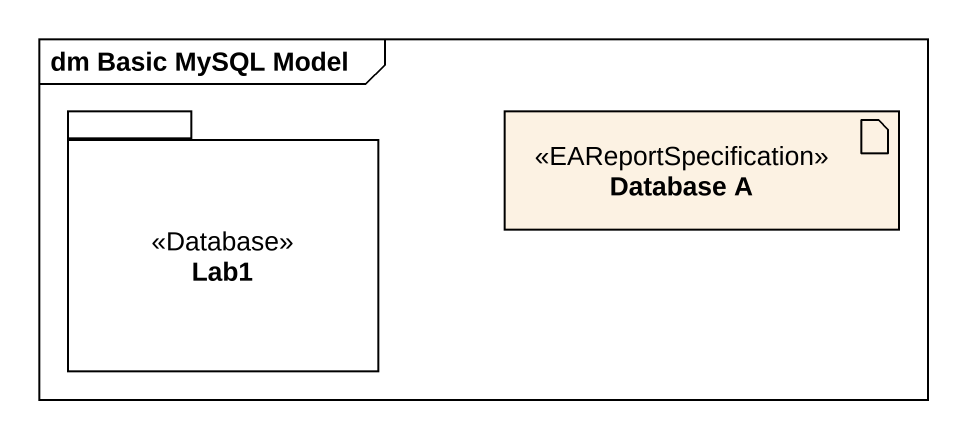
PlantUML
@startuml
mainframe dm Basic MySQL Model
package Lab1 <<Database>> {
}
artifact "Database A" as Database_A <<EAReportSpecification>>
@enduml
